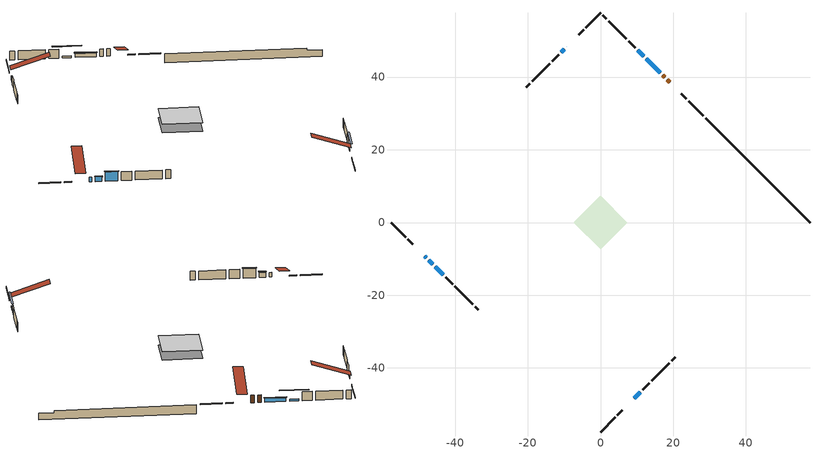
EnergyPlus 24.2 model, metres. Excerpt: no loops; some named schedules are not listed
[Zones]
conditioned space
 floor adiabatic (AdiabaticFloorConstruction): -7.36,0 0,7.36 7.36,0 0,-7.36 z0.61
 floor foundation (Slab1 construction): -7.18,0.22 -0.22,7.18 7.18,-0.22 0.22,-7.18 z-1.83
 wall outside (RimJoist1 construction): 0,-57.62 4.01,-53.61 / -57.62,0 -53.61,-4.01 / 0,57.62 -4.01,53.61 / 28.23,29.39 24.22,33.41 z0.61:0.91
 wall outside (RimJoist2 construction): 4.67,-52.95 6.04,-51.58 / -52.95,-4.67 -51.58,-6.04 / -4.67,52.95 -6.04,51.58 / 23.56,34.07 22.18,35.44 z0.61:0.91
 wall outside (AdiabaticWallConstruction 1): 18.98,38.64 18.39,39.23 / 17.74,39.89 17.11,40.52 z0.61:2.64
 wall outside (AdiabaticWallConstruction): -9.25,48.38 -9.32,48.31 / -9.97,47.65 -10.79,46.84 / -48.38,-9.25 -47.95,-9.67 z0.61:1.83; 9.25,-48.38 10.9,-46.72 / 11.92,45.71 10.26,47.36 z0.61:1.12; 16.45,41.17 12.57,45.05 z0.61:1.63; -47.3,-10.32 -46.15,-11.47 z0.61:1.88; -45.49,-12.13 -43.19,-14.43 z0.61:3.15
 wall outside (Wall1 construction): 11.56,-46.07 13.39,-44.24 / -42.54,-15.09 -40.7,-16.92 / -11.44,46.18 -13.28,44.35 / 9.61,48.02 7.77,49.85 z0.61:3.05
 wall outside (Wall2 construction): 14.05,-43.58 18.95,-38.68 / -40.05,-17.58 -35.15,-22.48 / -13.93,43.69 -18.84,38.79 / 7.12,50.51 2.22,55.41 z0.61:3.05
 wall outside (Wall3 construction): 19.6,-38.02 20.51,-37.12 / -34.49,-23.13 -33.59,-24.04 / -19.49,38.13 -20.39,37.23 / 1.56,56.06 0.66,56.97 z0.61:3.05
 wall foundation (FoundationWall1 construction): 28.89,28.74,-1.83 28.89,28.74,0.61 54.75,2.87,0.61 54.75,2.87,0.02 57.62,0,0.02 57.62,0,-1.83
 window (WindowConstruction 4): -9.25,48.38 -9.31,48.31 z0.61:1.83
 window (WindowConstruction 7): 9.25,-48.38 10.9,-46.72 z0.61:1.12
 window (WindowConstruction): 16.45,41.17 12.57,45.05 z0.61:1.62
 window (WindowConstruction 1): -9.97,47.65 -10.79,46.84 z0.61:1.83
 window (WindowConstruction 5): -48.38,-9.25 -47.96,-9.67 z0.61:1.83
 window (WindowConstruction 2): -47.3,-10.32 -46.15,-11.47 z0.61:1.88
 window (WindowConstruction 3): -45.49,-12.13 -43.19,-14.43 z0.61:3.15
 window (WindowConstruction 6): 11.92,45.71 10.26,47.36 z0.61:1.12
 door (Door): 18.98,38.64 18.39,39.23 z0.61:2.64
 door (Door 1): 17.74,39.89 17.11,40.51 z0.61:2.64
 ceiling adiabatic (AdiabaticFloorConstruction): 0,-7.36 7.36,0 0,7.36 -7.36,0 z0.61
 roof outside (Roof1 construction): 8.59,-49.03,3.05 1.42,-41.86,6.43 -0.47,-43.75,6.43 6.7,-50.92,3.05; -49.03,-8.59,3.05 -41.86,-1.42,6.43 -43.75,0.47,6.43 -50.92,-6.7,3.05; -8.59,49.03,3.05 -1.42,41.86,6.43 0.47,43.75,6.43 -6.7,50.92,3.05; 19.64,37.99,3.05 12.47,30.82,6.43 14.36,28.93,6.43 21.53,36.1,3.05
shading: 12.77,-44.86 7.38,-50.24 7.67,-50.53 13.06,-45.15 z3.76; 12.43,45.19 16.59,41.03 16.89,41.32 12.72,45.48 z1.83; -46.01,-11.62 -47.44,-10.18 -47.73,-10.47 -46.3,-11.91 z2.08; -43.05,-14.57 -45.64,-11.99 -45.93,-12.28 -43.34,-14.86 z3.35; 8.4,49.23 13.78,43.84 14.07,44.13 8.69,49.52 z3.76
[Building]
Building 1: Terrain=Suburbs
[Site:Location]
Edmonton Intl AP_AB: Latitude {deg}=53.31; Longitude {deg}=-113.58; Time Zone {hr}=-7; Elevation {m}=723; Keep Site Location Information=Yes
[Site:GroundTemperature:Shallow]
-1.56185, -3.61833, -3.78302, -2.80711, 1.11059, 5.01004, 8.39065, 10.5322, 10.7141, 8.97234, 5.67794, 1.89811
[Site:WaterMainsTemperature]
Calculation Method=Schedule; Temperature Schedule=mains temperature schedule
[Material] Roughness=Rough; Thermal Absorptance=0.9
Name | Thickness {m} | Conductivity {W/m-K} | Density {kg/m3} | Specific Heat {J/kg-K} | Solar Absorptance | Visible Absorptance
asphalt or fiberglass shingles | 0.00635 | 0.162714 | 1121.4 | 1465.45 | 0.4 | 0.4
concrete 4.0 in. | 0.1016 | 1.803125 | 2242.8 | 837.4 | 0.7 | 0.7
concrete 8.0 in. | 0.2032 | 1.803125 | 2242.8 | 837.4 | 0.7 | 0.7
door material | 0.04445 | 0.053851 | 512.64 | 1214.23 | 0.7 | 0.7
exterior vertical ins | 0.0460229 | 0.029427 | 32.04 | 1214.23 | 0.7 | 0.7
floor covering | 0.0127 | 0.0433444 | 54.468 | 1339.84 | 0.6 | 0.6
floor rigid ins; wall rigid ins | 0.512978 | 0.029427 | 32.04 | 1214.23 | 0.7 | 0.7
floor stud and cavity | 0.1397 | 1.75129 | 37.0049 | 1207.88 | 0.7 | 0.7
furniture material conditioned space 1 | 0.1524 | 0.115458 | 640.8 | 1214.23 | 0.6 | 0.6
gypsum board | 0.0127 | 0.160291 | 801 | 837.4 | 0.6 | 0.6
gypsum board 1 | 0.0127 | 0.160291 | 801 | 837.4 | 0.7 | 0.7
osb sheathing 0.5 in. | 0.0127 | 0.115458 | 512.64 | 1214.23 | 0.7 | 0.7
osb sheathing 0.75 in. | 0.01905 | 0.115458 | 512.64 | 1214.23 | 0.7 | 0.7
osb sheathing 2.0 in. | 0.0508 | 0.115458 | 512.64 | 1214.23 | 0.7 | 0.7
rim joist rigid ins; roof rigid ins | 0.051816 | 0.029427 | 32.04 | 1214.23 | 0.7 | 0.7
rim joist stud and cavity | 0.0508 | 0.0314757 | 125.044 | 1163.47 | 0.6 | 0.6
rim joist stud and cavity 1 | 0.0508 | 0.322059 | 125.044 | 1163.47 | 0.6 | 0.6
roof stud and cavity | 0.2032 | 0.168767 | 78.34581 | 1123.46 | 0.7 | 0.7
wall stud and cavity | 0.1397 | 0.0883501 | 139.0536 | 1170.24 | 0.7 | 0.7
wall stud and cavity 1 | 0.1397 | 0.100811 | 139.0536 | 1170.24 | 0.7 | 0.7
wall stud and cavity 2 | 0.1397 | 0.0881538 | 139.0536 | 1170.24 | 0.7 | 0.7
wall stud and cavity 3 | 0.0889 | 0.380278 | 52.3479 | 1209.89 | 0.7 | 0.7
wall stud and cavity 4 | 0.0889 | 0.391764 | 83.0341 | 1211.67 | 0.7 | 0.7
wood siding | 0.0254 | 0.102417 | 544.68 | 1172.36 | 0.4 | 0.4
wood siding 1; wood siding 2; wood siding 3 | 0.0254 | 0.102417 | 544.68 | 1172.36 | 0.7 | 0.7
[WindowMaterial:SimpleGlazingSystem]
Name | U-Factor {W/m2-K} | Solar Heat Gain Coefficient
WindowMaterial | 2.30356 | 0.55
WindowMaterial 1 | 3.30232 | 0.66
WindowMaterial 2 | 2.2888 | 0.56
WindowMaterial 3 | 2.3189 | 0.67
WindowMaterial 4 | 3.276206 | 0.41
WindowMaterial 5 | 3.304596 | 0.63
WindowMaterial 6 | 5.078971 | 0.5
[Construction]
AdiabaticFloorConstruction: floor stud and cavity, floor rigid ins, osb sheathing 0.75 in., floor covering
AdiabaticWallConstruction: wood siding 2, wall rigid ins, wall stud and cavity 3, gypsum board
AdiabaticWallConstruction 1: wood siding 3, wall rigid ins, wall stud and cavity 3, gypsum board
Door; Door 1: door material
FoundationWall1 construction: concrete 8.0 in., gypsum board 1
furniture construction conditioned space 1: furniture material conditioned space 1
PartitionWallConstruction: gypsum board, wall stud and cavity 4, gypsum board
RimJoist1 construction: wood siding 1, osb sheathing 2.0 in., rim joist stud and cavity
RimJoist2 construction: wood siding 1, rim joist rigid ins, osb sheathing 2.0 in., rim joist stud and cavity 1
Roof1 construction: asphalt or fiberglass shingles, roof rigid ins, osb sheathing 0.75 in., roof stud and cavity, gypsum board
Slab1 construction: concrete 4.0 in.
Wall1 construction: wood siding, osb sheathing 0.5 in., wall stud and cavity, gypsum board
Wall2 construction: wood siding, osb sheathing 0.5 in., wall stud and cavity 1, gypsum board
Wall3 construction: wood siding, osb sheathing 0.5 in., wall stud and cavity 2, gypsum board
WindowConstruction: WindowMaterial
WindowConstruction 1: WindowMaterial 1
WindowConstruction 2: WindowMaterial 2
WindowConstruction 3: WindowMaterial 3
WindowConstruction 4: WindowMaterial 4
WindowConstruction 5: WindowMaterial 5
WindowConstruction 6; WindowConstruction 7: WindowMaterial 6
[Zone]
conditioned space: Multiplier=1; Volume {m3}=630.7; Part of Total Floor Area=Yes
[Space]
conditioned space 1: Zone=conditioned space; Volume {m3}=630.7
[SurfaceProperty:ExposedFoundationPerimeter]
Slab1: Exposed Perimeter Calculation Method=TotalExposedPerimeter; Total Exposed Perimeter {m}=40.641
[InternalMass] Zone or ZoneList=conditioned space; Space or SpaceList=conditioned space 1
Name | Construction | Surface Area {m2}
furniture mass conditioned space 1 | furniture construction conditioned space 1 | 84.6121
partition wall mass | PartitionWallConstruction | 211.53
[Lights]
interior lighting: Zone or ZoneList or Space or SpaceList=conditioned space 1; Schedule=interior lighting schedule; Design Level Calculation Method=LightingLevel; Lighting Level {W}=343.2; Return Air Fraction=0; Fraction Radiant=0.6; Fraction Visible=0.2; Fraction Replaceable=1
[People]
occupants: Zone or ZoneList or Space or SpaceList=conditioned space 1; Number of People Schedule=occupants schedule; Number of People Calculation Method=People; Number of People=3; Fraction Radiant=0.314171; Sensible Heat Fraction=0.56303; Activity Level Schedule=occupants activity schedule; Carbon Dioxide Generation Rate {m3/s-W}=0; Enable ASHRAE 55 Comfort Warnings=No; Mean Radiant Temperature Calculation Type=EnclosureAveraged
[ElectricEquipment] Zone or ZoneList or Space or SpaceList=conditioned space 1; Design Level Calculation Method=EquipmentLevel
Name | Schedule | Design Level {W} | Fraction Latent | Fraction Radiant | Fraction Lost
clothes dryer | clothes dryer schedule | 140.772 | 0.015 | 0.081 | 0.85
clothes washer | clothes washer schedule | 32.1985 | 0.03 | 0.162 | 0.7
cooking range | cooking range schedule | 215.147 | 0.08 | 0.432 | 0.2
dishwasher | dishwasher schedule | 66.8632 | 0.3 | 0.18 | 0.4
fridge | fridge schedule | 72.9452 | 0 | 0.6 | 0
mech vent bath fan 0 | mech vent bath fan 0 schedule | 50.2 | 0 | 0 | 1
mech vent bath fan 1 | mech vent bath fan 1 schedule | 50.2 | 0 | 0 | 1
mech vent house fan | mech vent house fan schedule | 0 | 0 | 0 | 1
mech vent house fan cfis | mech vent house fan cfis schedule | 0 | 0 | 0 | 0
mech vent range fan 0 | mech vent range fan 0 schedule | 57 | 0 | 0 | 1
misc plug loads | misc plug loads schedule | 494.7 | 0.045 | 0.513 | 0.1
whole house fan | Always On Discrete | 0 | 0 | 0 | 1
[OtherEquipment] Zone or ZoneList or Space or SpaceList=conditioned space 1; Design Level Calculation Method=EquipmentLevel
Name | Fuel Type | Schedule | Design Level {W} | Fraction Latent | Fraction Radiant | Fraction Lost
clothes dryer 1 | Electricity | clothes dryer schedule | 0 | 0.015 | 0.081 | 0.85
cooking range 1 | Electricity | cooking range schedule | 0 | 0.08 | 0.432 | 0.2
general water use latent | None | general water use schedule | 62.594 | 1 | 0 | 0
general water use sensible | None | general water use schedule | -61.6891 | 0 | 0.6 | 0
mech vent house fan latent load | None | Always On Discrete | 0 | 1 | 0 | 0
mech vent house fan sensible load | None | Always On Discrete | 0 | 0 | 0 | 0
water heater energy adjustment1 | NaturalGas | Always On Discrete | 0.01 | 0 | 0 | 1
[ZoneInfiltration:DesignFlowRate] Zone or ZoneList or Space or SpaceList=conditioned space 1; Schedule=Always On Discrete; Design Flow Rate Calculation Method=Flow/Zone; Design Flow Rate {m3/s}=0
infil flow; natural vent flow; whole house fan flow
[AvailabilityManager:Scheduled]
furnace airloop Availability Manager: Schedule=Always On Discrete
[Foundation:Kiva]
Foundation Kiva 1: Initial Indoor Air Temperature {C}=18; Wall Height Above Grade {m}=0.609996; Wall Depth Below Slab {m}=0.2032; Custom Block Material Name 1=exterior vertical ins; Custom Block Depth 1 {m}=2.43998; Custom Block X Position 1 {m}=0.2159; Custom Block Z Position 1 {m}=0
[Foundation:Kiva:Settings]
Soil Conductivity {W/m-K}=0.849921; Soil Density {kg/m3}=1842.3; Soil Specific Heat {J/kg-K}=418.7; Ground Solar Absorptivity=0.9; Ground Thermal Absorptivity=0.9; Ground Surface Roughness {m}=0.03; Far-Field Width {m}=40; Deep-Ground Boundary Condition=ZeroFlux; Deep-Ground Depth {m}=40; Minimum Cell Dimension {m}=0.2; Maximum Cell Growth Coefficient=3; Simulation Timestep=Timestep
[Exterior:Lights]
exterior lighting: Schedule=exterior lighting schedule; Design Level {W}=75.6
[EnergyManagementSystem:GlobalVariable]
furnace_airloop_Fan_RTF
infil_program_Qfan
infil_program_Qinf
natural_vent_program_Qnv
natural_vent_program_Qwhf
[EnergyManagementSystem:Sensor]
Name | Output:Variable or Output:Meter Index Key | Output:Variable or Output:Meter
airflow_gain | infil flow | Infiltration Sensible Heat Gain Energy
airflow_gain_1 | natural vent flow | Infiltration Sensible Heat Gain Energy
airflow_gain_2 | whole house fan flow | Infiltration Sensible Heat Gain Energy
airflow_loss | infil flow | Infiltration Sensible Heat Loss Energy
airflow_loss_1 | natural vent flow | Infiltration Sensible Heat Loss Energy
airflow_loss_2 | whole house fan flow | Infiltration Sensible Heat Loss Energy
clg_load_cond |  | Cooling:EnergyTransfer:Zone:CONDITIONED SPACE
clg_sp_s; clg_sp_s_1 | cooling setpoint | Schedule Value
clothes_dryer_exhaust_0_sch_s | clothes dryer exhaust 0 schedule | Schedule Value
cool_season | cooling season schedule | Schedule Value
htg_load_cond |  | Heating:EnergyTransfer:Zone:CONDITIONED SPACE
htg_sp_s; htg_sp_s_1 | heating setpoint | Schedule Value
ig_ee_conv | clothes dryer | Electric Equipment Convective Heating Energy
ig_ee_conv_2 | cooking range | Electric Equipment Convective Heating Energy
ig_ee_conv_4 | fridge | Electric Equipment Convective Heating Energy
ig_ee_conv_5 | misc plug loads | Electric Equipment Convective Heating Energy
ig_ee_conv_6 | whole house fan | Electric Equipment Convective Heating Energy
ig_ee_rad | clothes dryer | Electric Equipment Radiant Heating Energy
ig_ee_rad_2 | cooking range | Electric Equipment Radiant Heating Energy
ig_ee_rad_4 | fridge | Electric Equipment Radiant Heating Energy
ig_ee_rad_5 | misc plug loads | Electric Equipment Radiant Heating Energy
ig_ee_rad_6 | whole house fan | Electric Equipment Radiant Heating Energy
ig_lgt_conv | interior lighting | Lights Convective Heating Energy
ig_lgt_rad | interior lighting | Lights Radiant Heating Energy
ig_lgt_vis | interior lighting | Lights Visible Radiation Heating Energy
ig_oe_conv | clothes dryer 1 | Other Equipment Convective Heating Energy
ig_oe_conv_1 | cooking range 1 | Other Equipment Convective Heating Energy
ig_oe_conv_2 | general water use latent | Other Equipment Convective Heating Energy
ig_oe_conv_3 | general water use sensible | Other Equipment Convective Heating Energy
ig_oe_conv_4 | water heater energy adjustment1 | Other Equipment Convective Heating Energy
ig_oe_rad | clothes dryer 1 | Other Equipment Radiant Heating Energy
ig_oe_rad_1 | cooking range 1 | Other Equipment Radiant Heating Energy
ig_oe_rad_2 | general water use latent | Other Equipment Radiant Heating Energy
ig_oe_rad_3 | general water use sensible | Other Equipment Radiant Heating Energy
ig_oe_rad_4 | water heater energy adjustment1 | Other Equipment Radiant Heating Energy
ig_ppl_conv | occupants | People Convective Heating Energy
ig_ppl_rad | occupants | People Radiant Heating Energy
im_conv | furniture mass conditioned space 1 | Surface Inside Face Convection Heat Gain Energy
im_conv_1 | partition wall mass | Surface Inside Face Convection Heat Gain Energy
im_ig | furniture mass conditioned space 1 | Surface Inside Face Internal Gains Radiation Heat Gain Energy
im_ig_1 | partition wall mass | Surface Inside Face Internal Gains Radiation Heat Gain Energy
im_lgt | furniture mass conditioned space 1 | Surface Inside Face Lights Radiation Heat Gain Energy
im_lgt_1 | partition wall mass | Surface Inside Face Lights Radiation Heat Gain Energy
im_sol | furniture mass conditioned space 1 | Surface Inside Face Solar Radiation Heat Gain Energy
im_sol_1 | partition wall mass | Surface Inside Face Solar Radiation Heat Gain Energy
im_surf | furniture mass conditioned space 1 | Surface Inside Face Net Surface Thermal Radiation Heat Gain Energy
im_surf_1 | partition wall mass | Surface Inside Face Net Surface Thermal Radiation Heat Gain Energy
mech_vent_bath_fan_0_sch_s | mech vent bath fan 0 schedule | Schedule Value
mech_vent_bath_fan_1_sch_s | mech vent bath fan 1 schedule | Schedule Value
mech_vent_range_fan_0_sch_s | mech vent range fan 0 schedule | Schedule Value
mv_conv | mech vent bath fan 0 | Electric Equipment Convective Heating Energy
mv_conv_1 | mech vent bath fan 1 | Electric Equipment Convective Heating Energy
mv_conv_2 | mech vent house fan | Electric Equipment Convective Heating Energy
mv_conv_3 | mech vent house fan cfis | Electric Equipment Convective Heating Energy
mv_conv_4 | mech vent range fan 0 | Electric Equipment Convective Heating Energy
mv_conv_5 | mech vent house fan latent load | Other Equipment Convective Heating Energy
mv_conv_6 | mech vent house fan sensible load | Other Equipment Convective Heating Energy
mv_rad | mech vent bath fan 0 | Electric Equipment Radiant Heating Energy
mv_rad_1 | mech vent bath fan 1 | Electric Equipment Radiant Heating Energy
mv_rad_2 | mech vent house fan | Electric Equipment Radiant Heating Energy
mv_rad_3 | mech vent house fan cfis | Electric Equipment Radiant Heating Energy
mv_rad_4 | mech vent range fan 0 | Electric Equipment Radiant Heating Energy
mv_rad_5 | mech vent house fan latent load | Other Equipment Radiant Heating Energy
mv_rad_6 | mech vent house fan sensible load | Other Equipment Radiant Heating Energy
natural_vent_s | natural vent schedule | Schedule Value
out_pb_s |  | Site Outdoor Air Barometric Pressure
out_wt_s |  | Site Outdoor Air Humidity Ratio
site_vw_s |  | Site Wind Speed
ss_back_out | Window1 | Surface Window Shortwave from Zone Back Out Window Heat Transfer Rate
ss_back_out_1 | Window11 | Surface Window Shortwave from Zone Back Out Window Heat Transfer Rate
ss_back_out_2 | Window2 | Surface Window Shortwave from Zone Back Out Window Heat Transfer Rate
ss_back_out_3 | Window5 | Surface Window Shortwave from Zone Back Out Window Heat Transfer Rate
ss_back_out_4 | Window6 | Surface Window Shortwave from Zone Back Out Window Heat Transfer Rate
ss_back_out_5 | Window7 | Surface Window Shortwave from Zone Back Out Window Heat Transfer Rate
ss_back_out_6 | Window8 | Surface Window Shortwave from Zone Back Out Window Heat Transfer Rate
ss_back_out_7 | Window9 | Surface Window Shortwave from Zone Back Out Window Heat Transfer Rate
ss_conv | Door1 | Surface Inside Face Convection Heat Gain Energy
ss_conv_1 | Door2 | Surface Inside Face Convection Heat Gain Energy
ss_conv_2 | Window1 | Surface Inside Face Convection Heat Gain Energy
ss_conv_3 | Window11 | Surface Inside Face Convection Heat Gain Energy
ss_conv_4 | Window2 | Surface Inside Face Convection Heat Gain Energy
ss_conv_5 | Window5 | Surface Inside Face Convection Heat Gain Energy
ss_conv_6 | Window6 | Surface Inside Face Convection Heat Gain Energy
ss_conv_7 | Window7 | Surface Inside Face Convection Heat Gain Energy
ss_conv_8 | Window8 | Surface Inside Face Convection Heat Gain Energy
ss_conv_9 | Window9 | Surface Inside Face Convection Heat Gain Energy
ss_ig | Door1 | Surface Inside Face Internal Gains Radiation Heat Gain Energy
ss_ig_1 | Door2 | Surface Inside Face Internal Gains Radiation Heat Gain Energy
ss_ig_2 | Window1 | Surface Inside Face Internal Gains Radiation Heat Gain Energy
ss_ig_3 | Window11 | Surface Inside Face Internal Gains Radiation Heat Gain Energy
ss_ig_4 | Window2 | Surface Inside Face Internal Gains Radiation Heat Gain Energy
ss_ig_5 | Window5 | Surface Inside Face Internal Gains Radiation Heat Gain Energy
ss_ig_6 | Window6 | Surface Inside Face Internal Gains Radiation Heat Gain Energy
ss_ig_7 | Window7 | Surface Inside Face Internal Gains Radiation Heat Gain Energy
ss_ig_8 | Window8 | Surface Inside Face Internal Gains Radiation Heat Gain Energy
ss_ig_9 | Window9 | Surface Inside Face Internal Gains Radiation Heat Gain Energy
ss_lgt | Door1 | Surface Inside Face Lights Radiation Heat Gain Energy
ss_lgt_1 | Door2 | Surface Inside Face Lights Radiation Heat Gain Energy
ss_sol | Door1 | Surface Inside Face Solar Radiation Heat Gain Energy
ss_sol_1 | Door2 | Surface Inside Face Solar Radiation Heat Gain Energy
ss_surf | Door1 | Surface Inside Face Net Surface Thermal Radiation Heat Gain Energy
ss_surf_1 | Door2 | Surface Inside Face Net Surface Thermal Radiation Heat Gain Energy
ss_surf_2 | Window1 | Surface Inside Face Net Surface Thermal Radiation Heat Gain Energy
ss_surf_3 | Window11 | Surface Inside Face Net Surface Thermal Radiation Heat Gain Energy
ss_surf_4 | Window2 | Surface Inside Face Net Surface Thermal Radiation Heat Gain Energy
ss_surf_5 | Window5 | Surface Inside Face Net Surface Thermal Radiation Heat Gain Energy
ss_surf_6 | Window6 | Surface Inside Face Net Surface Thermal Radiation Heat Gain Energy
ss_surf_7 | Window7 | Surface Inside Face Net Surface Thermal Radiation Heat Gain Energy
ss_surf_8 | Window8 | Surface Inside Face Net Surface Thermal Radiation Heat Gain Energy
ss_surf_9 | Window9 | Surface Inside Face Net Surface Thermal Radiation Heat Gain Energy
ss_trans_in | Window1 | Surface Window Transmitted Solar Radiation Rate
ss_trans_in_1 | Window11 | Surface Window Transmitted Solar Radiation Rate
ss_trans_in_2 | Window2 | Surface Window Transmitted Solar Radiation Rate
ss_trans_in_3 | Window5 | Surface Window Transmitted Solar Radiation Rate
ss_trans_in_4 | Window6 | Surface Window Transmitted Solar Radiation Rate
ss_trans_in_5 | Window7 | Surface Window Transmitted Solar Radiation Rate
ss_trans_in_6 | Window8 | Surface Window Transmitted Solar Radiation Rate
ss_trans_in_7 | Window9 | Surface Window Transmitted Solar Radiation Rate
ss_trans_out | Window1 | Surface Inside Face Initial Transmitted Diffuse Transmitted Out Window Solar Radiation Rate
ss_trans_out_1 | Window11 | Surface Inside Face Initial Transmitted Diffuse Transmitted Out Window Solar Radiation Rate
ss_trans_out_2 | Window2 | Surface Inside Face Initial Transmitted Diffuse Transmitted Out Window Solar Radiation Rate
ss_trans_out_3 | Window5 | Surface Inside Face Initial Transmitted Diffuse Transmitted Out Window Solar Radiation Rate
ss_trans_out_4 | Window6 | Surface Inside Face Initial Transmitted Diffuse Transmitted Out Window Solar Radiation Rate
ss_trans_out_5 | Window7 | Surface Inside Face Initial Transmitted Diffuse Transmitted Out Window Solar Radiation Rate
ss_trans_out_6 | Window8 | Surface Inside Face Initial Transmitted Diffuse Transmitted Out Window Solar Radiation Rate
ss_trans_out_7 | Window9 | Surface Inside Face Initial Transmitted Diffuse Transmitted Out Window Solar Radiation Rate
s_conv | FoundationWall1 | Surface Inside Face Convection Heat Gain Energy
s_conv_1 | inferred conditioned ceiling | Surface Inside Face Convection Heat Gain Energy
s_conv_10 | RimJoist2:45 | Surface Inside Face Convection Heat Gain Energy
s_conv_11 | Roof1:135 | Surface Inside Face Convection Heat Gain Energy
s_conv_12 | Roof1:225 | Surface Inside Face Convection Heat Gain Energy
s_conv_13 | Roof1:315 | Surface Inside Face Convection Heat Gain Energy
s_conv_14 | Roof1:45 | Surface Inside Face Convection Heat Gain Energy
s_conv_15 | Slab1 | Surface Inside Face Convection Heat Gain Energy
s_conv_16 | Wall1:135 | Surface Inside Face Convection Heat Gain Energy
s_conv_17 | Wall1:225 | Surface Inside Face Convection Heat Gain Energy
s_conv_18 | Wall1:315 | Surface Inside Face Convection Heat Gain Energy
s_conv_19 | Wall1:45 | Surface Inside Face Convection Heat Gain Energy
s_conv_2 | inferred conditioned floor | Surface Inside Face Convection Heat Gain Energy
s_conv_20 | Wall2:135 | Surface Inside Face Convection Heat Gain Energy
s_conv_21 | Wall2:225 | Surface Inside Face Convection Heat Gain Energy
s_conv_22 | Wall2:315 | Surface Inside Face Convection Heat Gain Energy
s_conv_23 | Wall2:45 | Surface Inside Face Convection Heat Gain Energy
s_conv_24 | Wall3:135 | Surface Inside Face Convection Heat Gain Energy
s_conv_25 | Wall3:225 | Surface Inside Face Convection Heat Gain Energy
s_conv_26 | Wall3:315 | Surface Inside Face Convection Heat Gain Energy
s_conv_27 | Wall3:45 | Surface Inside Face Convection Heat Gain Energy
s_conv_3 | RimJoist1:135 | Surface Inside Face Convection Heat Gain Energy
s_conv_4 | RimJoist1:225 | Surface Inside Face Convection Heat Gain Energy
s_conv_5 | RimJoist1:315 | Surface Inside Face Convection Heat Gain Energy
s_conv_6 | RimJoist1:45 | Surface Inside Face Convection Heat Gain Energy
s_conv_7 | RimJoist2:135 | Surface Inside Face Convection Heat Gain Energy
s_conv_8 | RimJoist2:225 | Surface Inside Face Convection Heat Gain Energy
s_conv_9 | RimJoist2:315 | Surface Inside Face Convection Heat Gain Energy
s_ig | FoundationWall1 | Surface Inside Face Internal Gains Radiation Heat Gain Energy
s_ig_1 | inferred conditioned ceiling | Surface Inside Face Internal Gains Radiation Heat Gain Energy
s_ig_10 | RimJoist2:45 | Surface Inside Face Internal Gains Radiation Heat Gain Energy
s_ig_11 | Roof1:135 | Surface Inside Face Internal Gains Radiation Heat Gain Energy
s_ig_12 | Roof1:225 | Surface Inside Face Internal Gains Radiation Heat Gain Energy
s_ig_13 | Roof1:315 | Surface Inside Face Internal Gains Radiation Heat Gain Energy
s_ig_14 | Roof1:45 | Surface Inside Face Internal Gains Radiation Heat Gain Energy
s_ig_15 | Slab1 | Surface Inside Face Internal Gains Radiation Heat Gain Energy
s_ig_16 | Wall1:135 | Surface Inside Face Internal Gains Radiation Heat Gain Energy
s_ig_17 | Wall1:225 | Surface Inside Face Internal Gains Radiation Heat Gain Energy
s_ig_18 | Wall1:315 | Surface Inside Face Internal Gains Radiation Heat Gain Energy
s_ig_19 | Wall1:45 | Surface Inside Face Internal Gains Radiation Heat Gain Energy
s_ig_2 | inferred conditioned floor | Surface Inside Face Internal Gains Radiation Heat Gain Energy
s_ig_20 | Wall2:135 | Surface Inside Face Internal Gains Radiation Heat Gain Energy
s_ig_21 | Wall2:225 | Surface Inside Face Internal Gains Radiation Heat Gain Energy
s_ig_22 | Wall2:315 | Surface Inside Face Internal Gains Radiation Heat Gain Energy
s_ig_23 | Wall2:45 | Surface Inside Face Internal Gains Radiation Heat Gain Energy
s_ig_24 | Wall3:135 | Surface Inside Face Internal Gains Radiation Heat Gain Energy
s_ig_25 | Wall3:225 | Surface Inside Face Internal Gains Radiation Heat Gain Energy
s_ig_26 | Wall3:315 | Surface Inside Face Internal Gains Radiation Heat Gain Energy
s_ig_27 | Wall3:45 | Surface Inside Face Internal Gains Radiation Heat Gain Energy
